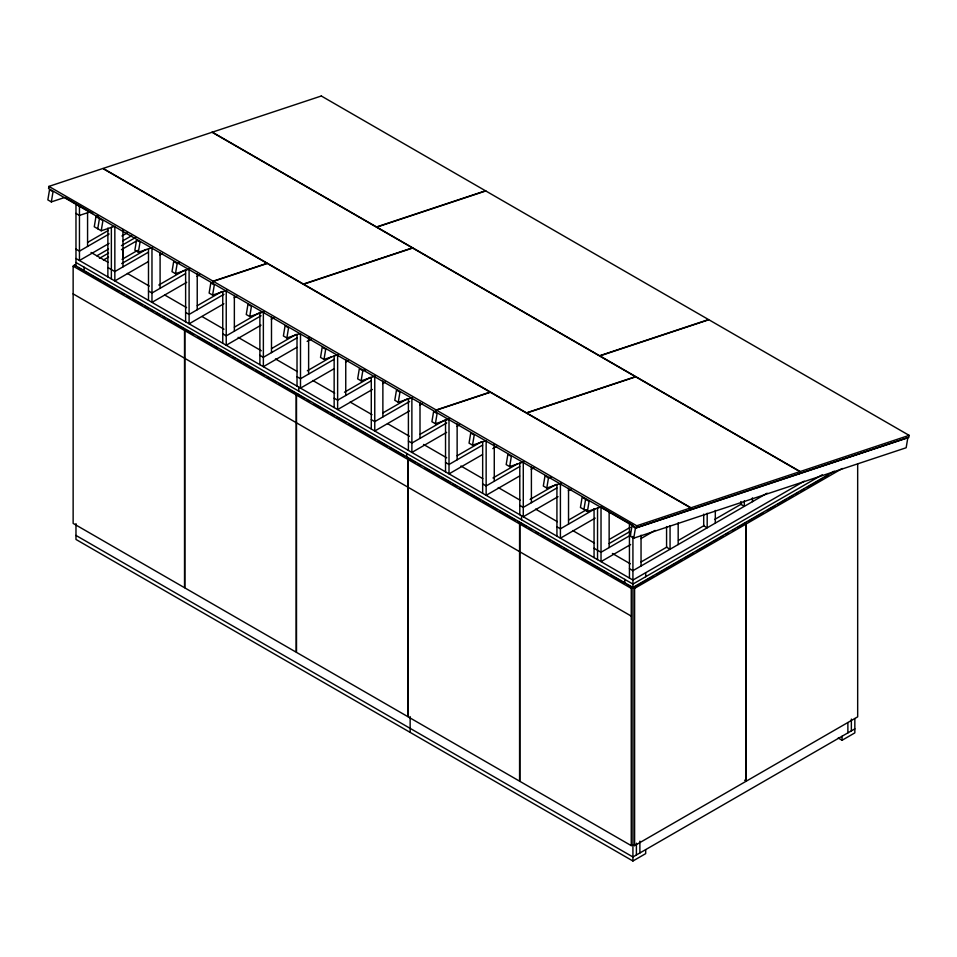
<?xml version="1.0" encoding="UTF-8"?>
<svg xmlns="http://www.w3.org/2000/svg" width="957" height="957" viewBox="0 0 957 957"><rect width="100%" height="100%" fill="white"/><g stroke="black" fill="none" stroke-linecap="round" stroke-linejoin="round"><path stroke-width="1.44" d="M48.915 186.4L48.568 188.481L212.753 283.284L213.1 281.191L267.015 263.307L102.83 168.504L48.915 186.4L213.1 281.191M51.331 201.903L53.018 191.759L49.537 189.749L47.85 199.893L51.331 201.903L64.095 197.668M98.786 215.672L95.951 216.617L94.264 226.761L101.227 230.781L113.991 226.546M97.746 228.771L99.432 218.627M101.227 230.781L102.913 220.636L95.951 216.617M138.346 252.217L140.045 242.073L136.564 240.063L134.865 250.208L138.346 252.217L152.534 247.516M177.177 263.51L173.695 261.5L171.997 271.644L175.478 273.654L177.177 263.51L180.012 262.565M213.387 281.358L213.04 283.451L435.83 412.072L436.177 409.991L490.092 392.095L267.302 263.474L213.387 281.358L436.177 409.991M212.61 295.091L214.296 284.947L210.815 282.937L209.128 293.081L212.61 295.091L226.797 290.39M249.741 316.528L251.428 306.384L247.947 304.374L246.26 314.518L249.741 316.528L263.929 311.826M286.873 337.965L288.559 327.82L285.078 325.811L283.392 335.955L286.873 337.965L299.637 333.73M324.004 359.413L325.691 349.257L322.21 347.247L320.523 357.404L324.004 359.413L338.192 354.7M362.823 370.694L359.342 368.684L357.655 378.84L361.136 380.85L362.823 370.694L365.658 369.749M398.268 402.287L399.954 392.131L396.473 390.121L394.786 400.277L398.268 402.287L412.455 397.574M436.464 410.158L436.117 412.24L636.405 527.869L690.32 509.985L690.667 507.892L490.379 392.262L436.464 410.158L636.752 525.788L690.667 507.892M435.399 423.724L437.086 413.568L433.605 411.558L431.918 421.714L435.399 423.724L449.587 419.01M472.531 445.161L474.217 435.004L470.736 432.995L469.05 443.151L472.531 445.161L485.295 440.914M509.662 466.597L511.349 456.441L507.868 454.431L506.181 464.588L509.662 466.597L523.85 461.884M548.481 477.878L545 475.868L543.313 486.024L546.794 488.034L548.481 477.878L551.316 476.945M583.914 509.471L585.612 499.315M587.395 511.481L589.093 501.324L582.131 497.305L580.432 507.461L587.395 511.481L601.582 506.767M633.761 538.169L635.448 528.025L907.846 437.612L906.159 447.756L633.761 538.169L630.28 536.159L631.967 526.015L635.448 528.025M636.405 527.869L636.752 525.788M690.954 507.796L690.607 509.89L799.562 473.727L799.908 471.634L635.723 376.843L526.769 413.005L690.954 507.796L799.908 471.634M800.196 471.538L799.849 473.631L908.803 437.469L909.15 435.375L708.862 319.746L599.907 355.908L800.196 471.538L909.15 435.375M87.589 242.42L108.237 230.493M109.134 233.987L79.455 251.129L75.974 249.119M109.074 243.413L79.455 260.507L79.455 205.827M121.946 235.972L127.102 233.006M73.139 266.166L184.534 330.476L184.534 587.718L73.139 523.407L73.139 266.166L74.813 265.197M96.86 255.818L108.452 249.119M122.628 240.937L131.647 235.733M99.432 258.354L108.56 253.079M121.431 245.65L135.607 237.468M103.404 260.077L108.56 257.098M121.431 249.669L136.887 240.745M122.077 259.347L137.569 250.399M121.683 263.594L146.206 249.43M148.395 252.193L114.84 271.561L107.878 267.541M148.323 261.608L114.84 280.939L114.84 226.259M159.915 254.921L162.487 253.438M158.814 285.03L184.629 270.125M185.526 273.63L151.972 292.998L148.491 290.988M186.747 282.303L151.972 302.376L151.972 247.696M197.046 276.358L199.618 274.874M197.238 305.726L221.761 291.562M223.95 294.313L189.103 314.434L185.622 312.425M223.866 303.74L189.103 323.813L189.103 269.132M234.178 297.794L236.75 296.311M184.534 330.476L186.196 329.507L74.299 264.91M184.821 330.643L186.495 329.675L297.878 393.985L296.215 394.954L184.821 330.643L184.821 587.885L296.215 652.207L296.215 394.954M234.369 327.162L260.184 312.257M261.082 315.75L226.235 335.871L222.754 333.861M260.998 325.177L226.235 345.25L226.235 290.569M271.31 319.231L273.881 317.748M271.501 348.599L296.024 334.436M296.921 337.941L263.366 357.308L259.885 355.298M296.849 347.355L263.366 366.687L263.366 312.018M307.149 341.41L311.013 339.185M307.341 370.778L331.864 356.614M334.053 359.377L300.498 378.745L297.017 376.735M333.981 368.792L300.498 388.123L300.498 333.455M345.561 362.105L348.145 360.622M296.503 395.121L298.177 394.152L409.56 458.463L407.897 459.432L296.503 395.121L296.503 652.375L407.897 716.685L407.897 459.432M344.472 392.214L370.287 377.309M371.184 380.814L337.63 400.182L334.149 398.172M372.393 389.487L337.63 409.56L337.63 354.891M382.692 383.542L385.276 382.058M382.896 412.91L407.407 398.746M409.608 401.509L374.761 421.618L371.28 419.609M409.524 410.924L374.761 430.997L374.761 376.328M419.824 404.978L422.408 403.495M420.015 434.346L445.83 419.441M446.74 422.946L411.881 443.055L408.4 441.045M446.656 432.361L411.881 452.434L411.881 397.765M456.956 426.415L459.527 424.932M408.184 459.599L409.859 458.63L521.242 522.953L519.579 523.91L408.184 459.599L408.184 716.853L519.579 781.163L519.579 523.91M457.147 455.783L481.67 441.62M482.579 445.125L449.012 464.492L445.531 462.482M482.495 454.551L449.012 473.882L449.012 419.202M492.795 448.594L496.659 446.369M492.987 477.962L517.51 463.81M519.699 466.561L486.144 485.941L482.663 483.931M519.627 475.988L486.144 495.319L486.144 440.639M531.219 469.289L533.791 467.806M530.118 499.398L555.933 484.493M556.83 487.998L523.276 507.377L519.795 505.368M558.051 496.671L523.276 516.756L523.276 462.075M568.35 490.726L570.922 489.242M519.866 524.077L521.541 523.12L634.599 588.388L745.993 524.077L745.993 781.331L634.599 845.641L632.924 844.672L631.261 845.641L519.866 781.331L519.866 524.077L631.261 588.388L744.319 523.12L745.993 524.077M568.542 520.094L586.617 509.662M595.254 508.693L560.407 528.814L556.926 526.805M595.182 518.12L560.407 538.193L560.407 483.512M609.549 539.293L630.196 527.367M609.154 543.54L629.802 531.614M630.711 535.119L601.02 552.261L594.058 548.241M630.639 544.533L601.02 561.639L601.02 506.959M640.939 538.588L655.102 530.405M641.07 561.962L666.873 547.057M678.489 540.358L704.304 525.453M714.628 519.484L741.735 503.837M767.155 493.178L632.924 570.683L629.443 568.673M804.203 481.18L632.924 580.062L75.974 258.498M822.242 474.78L632.924 584.081L75.974 262.517M834.241 471.203L744.606 522.953L746.281 523.91L842.304 468.475M636.405 586.091L632.924 588.1L627.122 584.751M638.092 585.122L653.571 576.174M656.155 574.69L681.958 559.785M684.542 558.302L693.574 553.086M696.146 551.603L705.177 546.387M705.74 546.064L711.637 542.655M714.209 541.172L716.793 539.676M719.377 538.193L723.241 535.956M725.825 534.461L728.409 532.977M732.272 530.74L734.856 529.245M737.44 527.762L746.472 522.546M749.044 521.063L763.243 512.868M767.107 510.631L774.847 506.157M777.431 504.674L786.463 499.458M789.047 497.963L792.91 495.726M795.494 494.243L798.078 492.747M800.65 491.264L804.526 489.027M807.11 487.532L816.142 482.328M817.134 481.754L822.589 478.596M825.173 477.112L827.745 475.617M744.606 780.194L746.281 781.163L857.675 716.853L857.675 464.061M854.84 728.863L632.924 856.982L75.974 535.43M75.974 523.635L75.974 539.449L632.924 861.001L645.688 853.632L645.688 849.613M838.212 738.014L842.076 740.251L854.84 732.883L854.84 718.551M89.336 212.143L79.455 215.421L75.974 213.411M175.478 273.654L189.665 268.953M361.136 380.85L375.323 376.137M546.794 488.034L560.981 483.321M64.944 197.453L92.721 213.495M602.276 507.688L632.924 525.381M91.059 252.469L108.045 262.278M127.365 273.439L149.256 286.071M164.712 294.995L186.603 307.64M202.059 316.552L223.95 329.196M238.114 337.378L261.297 350.752M275.46 358.935L297.352 371.579M312.807 380.503L334.699 393.136M350.154 402.06L372.046 414.692M387.489 423.616L409.393 436.26M423.556 444.443L446.728 457.817M460.903 465.999L482.795 478.644M498.238 487.556L520.13 500.2M535.585 509.112L557.345 521.685M572.717 530.549L594.476 543.121M612.408 553.469L630.328 563.817M78.295 267.876L100.868 280.915M103.452 282.399L118.931 291.347M121.515 292.83L124.087 294.325M126.671 295.809L130.547 298.046M133.119 299.541L135.703 301.024M138.286 302.52L142.15 304.745M144.734 306.24L148.61 308.477M151.182 309.96L153.766 311.456M156.35 312.939L160.214 315.176M162.798 316.671L165.382 318.155M167.965 319.65L171.829 321.887M174.413 323.37L183.445 328.586M185.622 329.842L193.769 334.543M197.632 336.78L211.832 344.975M214.416 346.47L216.988 347.953M220.864 350.19L229.895 355.406M232.479 356.901L235.051 358.385M237.635 359.88L241.511 362.117M244.083 363.6L246.667 365.096M249.251 366.579L253.115 368.816M255.698 370.311L264.73 375.515M267.314 377.01L276.346 382.226M278.93 383.709L304.733 398.614M307.317 400.098L309.889 401.593M313.764 403.83L322.796 409.046M325.38 410.529L327.952 412.024M330.536 413.508L334.412 415.745M336.984 417.24L346.015 422.456M348.599 423.939L357.631 429.155M360.215 430.65L375.694 439.586M378.278 441.069L387.31 446.285M389.894 447.78L404.081 455.975M415.697 462.686L406.665 457.458L406.665 453.439M418.281 464.169L420.865 465.664M424.741 467.901L433.772 473.117M436.356 474.6L438.928 476.096M441.512 477.591L447.278 480.916M447.972 481.311L450.556 482.807M453.128 484.29L457.003 486.527M459.587 488.022L468.619 493.238M471.203 494.721L480.235 499.937M482.818 501.432L497.018 509.626M499.602 511.122L515.093 520.058M517.677 521.553L526.709 526.769M529.293 528.264L531.865 529.747M535.741 531.984L538.324 533.48M540.908 534.963L544.784 537.2M547.356 538.695L549.94 540.179M552.524 541.674L558.673 545.227M558.972 545.406L561.556 546.89M564.14 548.385L568.015 550.622M570.599 552.105L579.631 557.321M582.215 558.816L589.955 563.29M592.323 564.654L608.03 573.721M610.614 575.205L624.801 583.411L624.801 579.392M73.139 293.883L631.261 616.117M851.359 719.09L851.359 730.873M847.878 722.571L847.878 732.883M842.076 736.232L842.076 740.251M752.441 497.855L752.441 501.683M746.281 523.91L746.281 781.163M744.319 500.786L744.319 506.373L740.838 504.363L740.838 501.564M715.31 510.44L715.31 523.12M707.187 513.239L707.187 527.809L703.706 525.8L703.706 514.136M678.178 522.845L678.178 544.557M670.056 525.596L670.056 549.246L666.574 547.237L666.574 526.541M645.688 572.693L645.688 576.712M641.046 535.202L641.046 565.994M639.886 841.179L639.886 852.962M636.405 843.189L636.405 854.972M634.599 588.388L634.599 845.641M632.924 536.458L632.924 861.001M631.261 588.388L631.261 845.641M629.443 523.371L629.443 578.052M609.142 511.732L609.142 547.571M597.539 507.868L597.539 559.63M594.058 508.777L594.058 557.62M568.53 488.285L568.53 524.125M556.926 484.421L556.926 536.183M531.398 466.849L531.398 502.688M521.541 515.751L521.541 519.771M519.795 462.985L519.795 514.746M494.267 443.916L494.267 481.251M482.663 441.548L482.663 493.31M457.135 423.963L457.135 459.803M445.531 420.111L445.531 471.861M420.003 402.526L420.003 438.366M410.146 716.578L410.146 732.38M408.4 398.674L408.4 450.424M382.872 381.089L382.872 416.929M371.28 377.237L371.28 428.987M345.752 359.653L345.752 395.492M334.149 355.801L334.149 407.55M308.621 336.732L308.621 374.055M298.751 387.118L298.751 391.138M297.017 334.364L297.017 386.114M271.489 316.779L271.489 352.619M259.885 312.927L259.885 364.677M234.357 295.342L234.357 331.182M222.754 291.49L222.754 343.24M197.226 273.905L197.226 309.745M185.622 270.053L185.622 321.803M160.094 252.469L160.094 288.308M148.491 248.617L148.491 300.366M123.25 248.617L123.25 259.084M122.963 229.536L122.963 266.871M111.359 227.18L111.359 278.93M107.878 228.089L107.878 276.92M87.577 212.729L87.577 246.439M84.096 267.206L84.096 271.226M75.974 203.817L75.974 266.536M212.071 132.257L103.105 168.42L303.405 284.05L412.359 247.887L212.071 132.257M321.313 95.999L212.346 132.162L376.544 226.953L485.498 190.79L321.313 95.999M485.785 190.957L376.831 227.12L599.608 355.741L708.575 319.578L485.785 190.957M412.646 248.054L303.692 284.217L526.47 412.838L635.436 376.675L412.646 248.054"/></g></svg>
